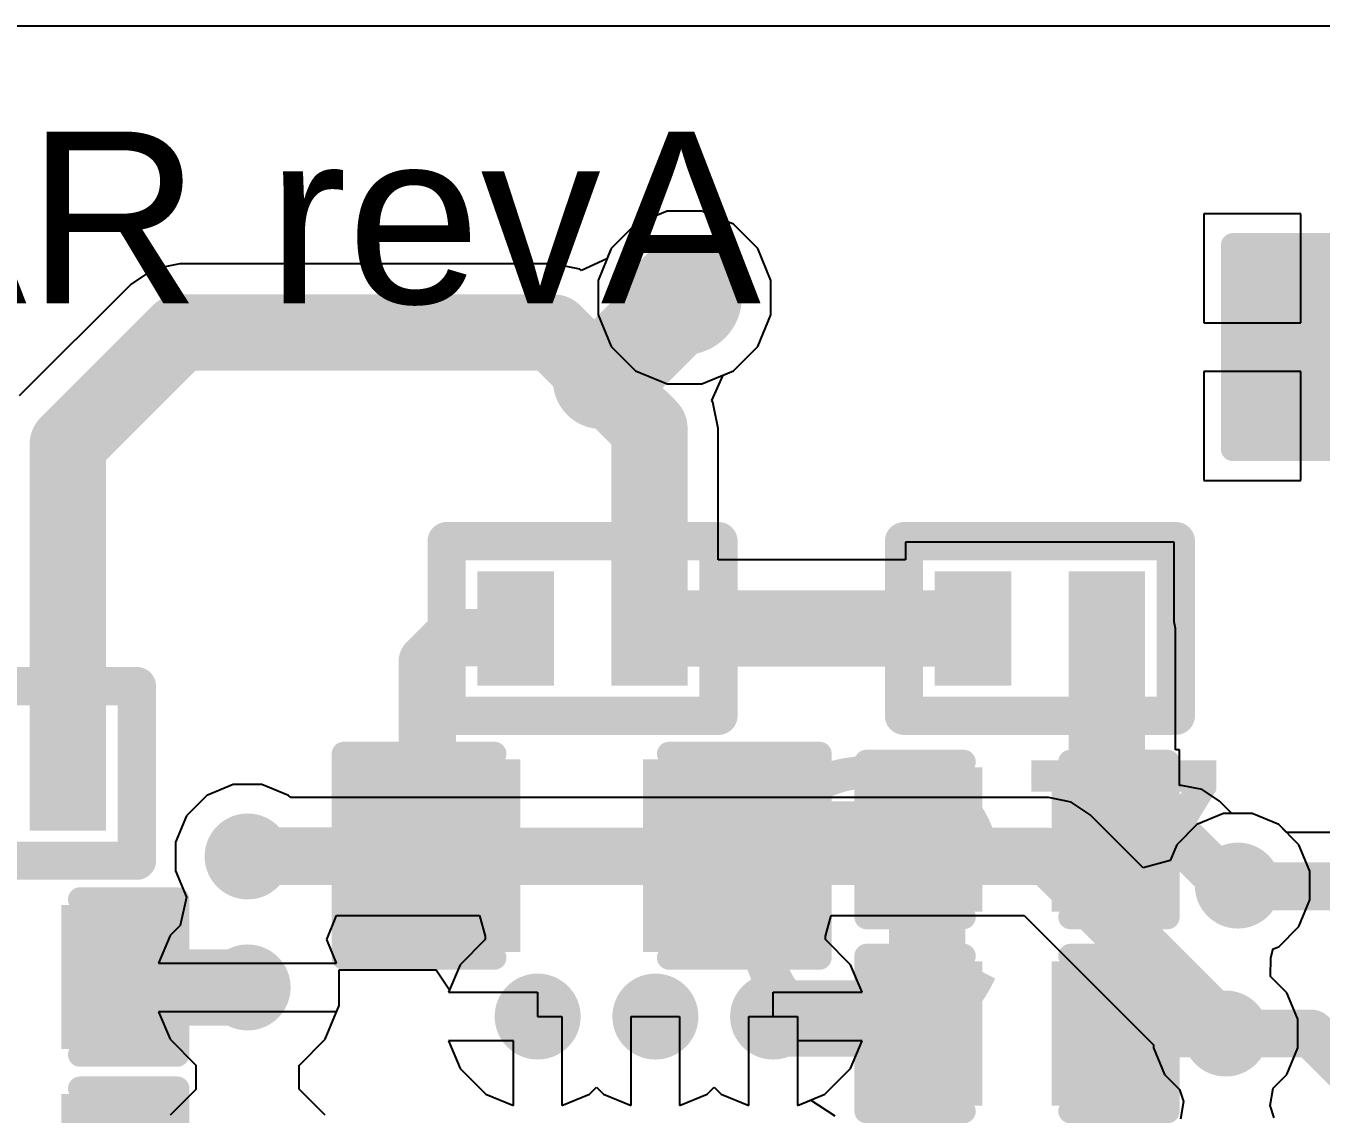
# Model space of a CAD drawing. Header units: millimetres. Extents: x -0.05 to 1.48, y -0.18 to 0.41.
# Drawn here: x 0.1861 to 0.4529, y 0.1727 to 0.397 of the extents above; entities that cross this region are included whole.
import ezdxf

# ---------------------------------------------------------------- set-up
doc = ezdxf.new("R2010")
doc.units = ezdxf.units.MM
doc.header["$MEASUREMENT"] = 0
for name, color, linetype in [('BottomLayer', 5, 'Continuous'), ('BottomSolder', 6, 'Continuous'), ('TopLayer', 1, 'Continuous'), ('TopOverlay', 2, 'Continuous'), ('TopPaste', 8, 'Continuous'), ('TopSolder', 216, 'Continuous'), ('ViaHoleLayer', 16, 'Continuous')]:
    doc.layers.add(name, color=color, linetype=linetype)
doc.styles.add('Arial', font='', dxfattribs={"height": 0.2})
doc.styles.get('Arial').set_extended_font_data('Arial')

# ---------------------------------------------------------------- blocks, each defined once
blk = doc.blocks.new('C___0402_10')
at = {"layer": 'TopLayer'}
for points in [[(-0.0275, -0.0125), (-0.0275, 0.0125), (-0.0095, 0.0125), (-0.0095, -0.0125)], [(0.0095, -0.0125), (0.0095, 0.0125), (0.0275, 0.0125), (0.0275, -0.0125)]]:
    blk.add_hatch(color=1, dxfattribs=at).paths.add_polyline_path(points)
at = {"layer": 'TopPaste'}
for points in [[(-0.0275, -0.0125), (-0.0275, 0.0125), (-0.0095, 0.0125), (-0.0095, -0.0125)], [(0.0095, -0.0125), (0.0095, 0.0125), (0.0275, 0.0125), (0.0275, -0.0125)]]:
    blk.add_hatch(color=8, dxfattribs=at).paths.add_polyline_path(points)
at = {"layer": 'TopSolder'}
for points in [[(-0.02986, -0.01486), (-0.02986, 0.01486), (-0.00714, 0.01486), (-0.00714, -0.01486)], [(0.00714, -0.01486), (0.00714, 0.01486), (0.02986, 0.01486), (0.02986, -0.01486)]]:
    blk.add_hatch(color=216, dxfattribs=at).paths.add_polyline_path(points)
at = {"layer": 'TopOverlay', "const_width": 0.005}
for points in [[(-0.031, 0.016), (-0.031, -0.016)], [(-0.011, 0.016), (-0.031, 0.016)], [(0.031, 0.016), (0.011, 0.016)], [(0.031, 0.016), (0.031, -0.016)], [(-0.011, -0.016), (-0.031, -0.016)], [(0.031, -0.016), (0.011, -0.016)]]:
    blk.add_lwpolyline(points, dxfattribs=at)
at = {"layer": 'TopOverlay', "const_width": 0.0025}
for points in [[(-0.03225, 0.016, 1), (-0.02975, 0.016, 1)], [(-0.03225, 0.016, 1), (-0.02975, 0.016, 1)], [(-0.01225, 0.016, 1), (-0.00975, 0.016, 1)], [(0.00975, 0.016, 1), (0.01225, 0.016, 1)], [(0.02975, 0.016, 1), (0.03225, 0.016, 1)], [(0.02975, 0.016, 1), (0.03225, 0.016, 1)], [(-0.03225, -0.016, 1), (-0.02975, -0.016, 1)], [(-0.03225, -0.016, 1), (-0.02975, -0.016, 1)], [(-0.01225, -0.016, 1), (-0.00975, -0.016, 1)], [(0.00975, -0.016, 1), (0.01225, -0.016, 1)], [(0.02975, -0.016, 1), (0.03225, -0.016, 1)], [(0.02975, -0.016, 1), (0.03225, -0.016, 1)]]:
    blk.add_lwpolyline(points, format="xyb", close=True, dxfattribs=at)
blk = doc.blocks.new('C___0402_11')
at = {"layer": 'TopLayer'}
for points in [[(-0.0275, -0.0125), (-0.0275, 0.0125), (-0.0095, 0.0125), (-0.0095, -0.0125)], [(0.0095, -0.0125), (0.0095, 0.0125), (0.0275, 0.0125), (0.0275, -0.0125)]]:
    blk.add_hatch(color=1, dxfattribs=at).paths.add_polyline_path(points)
at = {"layer": 'TopPaste'}
for points in [[(-0.0275, -0.0125), (-0.0275, 0.0125), (-0.0095, 0.0125), (-0.0095, -0.0125)], [(0.0095, -0.0125), (0.0095, 0.0125), (0.0275, 0.0125), (0.0275, -0.0125)]]:
    blk.add_hatch(color=8, dxfattribs=at).paths.add_polyline_path(points)
at = {"layer": 'TopSolder'}
for points in [[(-0.02986, -0.01486), (-0.02986, 0.01486), (-0.00714, 0.01486), (-0.00714, -0.01486)], [(0.00714, -0.01486), (0.00714, 0.01486), (0.02986, 0.01486), (0.02986, -0.01486)]]:
    blk.add_hatch(color=216, dxfattribs=at).paths.add_polyline_path(points)
at = {"layer": 'TopOverlay', "const_width": 0.005}
for points in [[(-0.031, 0.016), (-0.031, -0.016)], [(-0.011, 0.016), (-0.031, 0.016)], [(0.031, 0.016), (0.011, 0.016)], [(0.031, 0.016), (0.031, -0.016)], [(-0.011, -0.016), (-0.031, -0.016)], [(0.031, -0.016), (0.011, -0.016)]]:
    blk.add_lwpolyline(points, dxfattribs=at)
at = {"layer": 'TopOverlay', "const_width": 0.0025}
for points in [[(-0.03225, 0.016, 1), (-0.02975, 0.016, 1)], [(-0.03225, 0.016, 1), (-0.02975, 0.016, 1)], [(-0.01225, 0.016, 1), (-0.00975, 0.016, 1)], [(0.00975, 0.016, 1), (0.01225, 0.016, 1)], [(0.02975, 0.016, 1), (0.03225, 0.016, 1)], [(0.02975, 0.016, 1), (0.03225, 0.016, 1)], [(-0.03225, -0.016, 1), (-0.02975, -0.016, 1)], [(-0.03225, -0.016, 1), (-0.02975, -0.016, 1)], [(-0.01225, -0.016, 1), (-0.00975, -0.016, 1)], [(0.00975, -0.016, 1), (0.01225, -0.016, 1)], [(0.02975, -0.016, 1), (0.03225, -0.016, 1)], [(0.02975, -0.016, 1), (0.03225, -0.016, 1)]]:
    blk.add_lwpolyline(points, format="xyb", close=True, dxfattribs=at)
blk = doc.blocks.new('C___0402_12')
at = {"layer": 'TopLayer'}
for points in [[(-0.0275, -0.0125), (-0.0275, 0.0125), (-0.0095, 0.0125), (-0.0095, -0.0125)], [(0.0095, -0.0125), (0.0095, 0.0125), (0.0275, 0.0125), (0.0275, -0.0125)]]:
    blk.add_hatch(color=1, dxfattribs=at).paths.add_polyline_path(points)
at = {"layer": 'TopPaste'}
for points in [[(-0.0275, -0.0125), (-0.0275, 0.0125), (-0.0095, 0.0125), (-0.0095, -0.0125)], [(0.0095, -0.0125), (0.0095, 0.0125), (0.0275, 0.0125), (0.0275, -0.0125)]]:
    blk.add_hatch(color=8, dxfattribs=at).paths.add_polyline_path(points)
at = {"layer": 'TopSolder'}
for points in [[(-0.02986, -0.01486), (-0.02986, 0.01486), (-0.00714, 0.01486), (-0.00714, -0.01486)], [(0.00714, -0.01486), (0.00714, 0.01486), (0.02986, 0.01486), (0.02986, -0.01486)]]:
    blk.add_hatch(color=216, dxfattribs=at).paths.add_polyline_path(points)
at = {"layer": 'TopOverlay', "const_width": 0.005}
for points in [[(-0.031, 0.016), (-0.031, -0.016)], [(-0.011, 0.016), (-0.031, 0.016)], [(0.031, 0.016), (0.011, 0.016)], [(0.031, 0.016), (0.031, -0.016)], [(-0.011, -0.016), (-0.031, -0.016)], [(0.031, -0.016), (0.011, -0.016)]]:
    blk.add_lwpolyline(points, dxfattribs=at)
at = {"layer": 'TopOverlay', "const_width": 0.0025}
for points in [[(-0.03225, 0.016, 1), (-0.02975, 0.016, 1)], [(-0.03225, 0.016, 1), (-0.02975, 0.016, 1)], [(-0.01225, 0.016, 1), (-0.00975, 0.016, 1)], [(0.00975, 0.016, 1), (0.01225, 0.016, 1)], [(0.02975, 0.016, 1), (0.03225, 0.016, 1)], [(0.02975, 0.016, 1), (0.03225, 0.016, 1)], [(-0.03225, -0.016, 1), (-0.02975, -0.016, 1)], [(-0.03225, -0.016, 1), (-0.02975, -0.016, 1)], [(-0.01225, -0.016, 1), (-0.00975, -0.016, 1)], [(0.00975, -0.016, 1), (0.01225, -0.016, 1)], [(0.02975, -0.016, 1), (0.03225, -0.016, 1)], [(0.02975, -0.016, 1), (0.03225, -0.016, 1)]]:
    blk.add_lwpolyline(points, format="xyb", close=True, dxfattribs=at)
blk = doc.blocks.new('C___0402_13')
at = {"layer": 'TopLayer'}
for points in [[(-0.0275, -0.0125), (-0.0275, 0.0125), (-0.0095, 0.0125), (-0.0095, -0.0125)], [(0.0095, -0.0125), (0.0095, 0.0125), (0.0275, 0.0125), (0.0275, -0.0125)]]:
    blk.add_hatch(color=1, dxfattribs=at).paths.add_polyline_path(points)
at = {"layer": 'TopPaste'}
for points in [[(-0.0275, -0.0125), (-0.0275, 0.0125), (-0.0095, 0.0125), (-0.0095, -0.0125)], [(0.0095, -0.0125), (0.0095, 0.0125), (0.0275, 0.0125), (0.0275, -0.0125)]]:
    blk.add_hatch(color=8, dxfattribs=at).paths.add_polyline_path(points)
at = {"layer": 'TopSolder'}
for points in [[(-0.02986, -0.01486), (-0.02986, 0.01486), (-0.00714, 0.01486), (-0.00714, -0.01486)], [(0.00714, -0.01486), (0.00714, 0.01486), (0.02986, 0.01486), (0.02986, -0.01486)]]:
    blk.add_hatch(color=216, dxfattribs=at).paths.add_polyline_path(points)
at = {"layer": 'TopOverlay', "const_width": 0.005}
for points in [[(-0.011, 0.016), (-0.031, 0.016)], [(-0.031, 0.016), (-0.031, -0.016)], [(0.031, 0.016), (0.011, 0.016)], [(0.031, 0.016), (0.031, -0.016)], [(-0.011, -0.016), (-0.031, -0.016)], [(0.031, -0.016), (0.011, -0.016)]]:
    blk.add_lwpolyline(points, dxfattribs=at)
at = {"layer": 'TopOverlay', "const_width": 0.0025}
for points in [[(-0.03225, 0.016, 1), (-0.02975, 0.016, 1)], [(-0.03225, 0.016, 1), (-0.02975, 0.016, 1)], [(-0.01225, 0.016, 1), (-0.00975, 0.016, 1)], [(0.00975, 0.016, 1), (0.01225, 0.016, 1)], [(0.02975, 0.016, 1), (0.03225, 0.016, 1)], [(0.02975, 0.016, 1), (0.03225, 0.016, 1)], [(-0.03225, -0.016, 1), (-0.02975, -0.016, 1)], [(-0.03225, -0.016, 1), (-0.02975, -0.016, 1)], [(-0.01225, -0.016, 1), (-0.00975, -0.016, 1)], [(0.00975, -0.016, 1), (0.01225, -0.016, 1)], [(0.02975, -0.016, 1), (0.03225, -0.016, 1)], [(0.02975, -0.016, 1), (0.03225, -0.016, 1)]]:
    blk.add_lwpolyline(points, format="xyb", close=True, dxfattribs=at)
blk = doc.blocks.new('IND_0402_22')
at = {"layer": 'TopLayer'}
for points in [[(-0.02165, 0.01181), (-0.00591, 0.01181), (-0.00591, -0.01181), (-0.02165, -0.01181)], [(0.00591, 0.01181), (0.02165, 0.01181), (0.02165, -0.01181), (0.00591, -0.01181)]]:
    blk.add_hatch(color=1, dxfattribs=at).paths.add_polyline_path(points)
at = {"layer": 'TopPaste'}
for points in [[(-0.02165, 0.01181), (-0.00591, 0.01181), (-0.00591, -0.01181), (-0.02165, -0.01181)], [(0.00591, 0.01181), (0.02165, 0.01181), (0.02165, -0.01181), (0.00591, -0.01181)]]:
    blk.add_hatch(color=8, dxfattribs=at).paths.add_polyline_path(points)
at = {"layer": 'TopSolder'}
for points in [[(-0.02165, 0.01181), (-0.00591, 0.01181), (-0.00591, -0.01181), (-0.02165, -0.01181)], [(0.00591, 0.01181), (0.02165, 0.01181), (0.02165, -0.01181), (0.00591, -0.01181)]]:
    blk.add_hatch(color=216, dxfattribs=at).paths.add_polyline_path(points)
at = {"layer": 'TopOverlay', "const_width": 0.00787}
for points in [[(-0.028, -0.018), (-0.028, 0.018)], [(-0.028, 0.018), (-0.012, 0.018)], [(-0.012, 0.018), (0.028, 0.018)], [(0.028, -0.018), (0.028, 0.018)], [(-0.028, -0.018), (-0.012, -0.018)], [(-0.012, -0.018), (0.028, -0.018)]]:
    blk.add_lwpolyline(points, dxfattribs=at)
at = {"layer": 'TopOverlay', "const_width": 0.00394}
for points in [[(-0.02997, 0.018, 1), (-0.02603, 0.018, 1)], [(-0.02997, 0.018, 1), (-0.02603, 0.018, 1)], [(-0.01397, 0.018, 1), (-0.01003, 0.018, 1)], [(-0.01397, 0.018, 1), (-0.01003, 0.018, 1)], [(0.02603, 0.018, 1), (0.02997, 0.018, 1)], [(0.02603, 0.018, 1), (0.02997, 0.018, 1)], [(-0.02997, -0.018, 1), (-0.02603, -0.018, 1)], [(-0.02997, -0.018, 1), (-0.02603, -0.018, 1)], [(-0.01397, -0.018, 1), (-0.01003, -0.018, 1)], [(-0.01397, -0.018, 1), (-0.01003, -0.018, 1)], [(0.02603, -0.018, 1), (0.02997, -0.018, 1)], [(0.02603, -0.018, 1), (0.02997, -0.018, 1)]]:
    blk.add_lwpolyline(points, format="xyb", close=True, dxfattribs=at)
blk = doc.blocks.new('IND_0402_23')
at = {"layer": 'TopLayer'}
for points in [[(-0.02165, 0.01181), (-0.00591, 0.01181), (-0.00591, -0.01181), (-0.02165, -0.01181)], [(0.00591, 0.01181), (0.02165, 0.01181), (0.02165, -0.01181), (0.00591, -0.01181)]]:
    blk.add_hatch(color=1, dxfattribs=at).paths.add_polyline_path(points)
at = {"layer": 'TopPaste'}
for points in [[(-0.02165, 0.01181), (-0.00591, 0.01181), (-0.00591, -0.01181), (-0.02165, -0.01181)], [(0.00591, 0.01181), (0.02165, 0.01181), (0.02165, -0.01181), (0.00591, -0.01181)]]:
    blk.add_hatch(color=8, dxfattribs=at).paths.add_polyline_path(points)
at = {"layer": 'TopSolder'}
for points in [[(-0.02165, 0.01181), (-0.00591, 0.01181), (-0.00591, -0.01181), (-0.02165, -0.01181)], [(0.00591, 0.01181), (0.02165, 0.01181), (0.02165, -0.01181), (0.00591, -0.01181)]]:
    blk.add_hatch(color=216, dxfattribs=at).paths.add_polyline_path(points)
at = {"layer": 'TopOverlay', "const_width": 0.00787}
for points in [[(-0.012, 0.018), (-0.028, 0.018)], [(-0.028, 0.018), (-0.028, -0.018)], [(0.028, 0.018), (-0.012, 0.018)], [(0.028, 0.018), (0.028, -0.018)], [(-0.012, -0.018), (-0.028, -0.018)], [(0.028, -0.018), (-0.012, -0.018)]]:
    blk.add_lwpolyline(points, dxfattribs=at)
at = {"layer": 'TopOverlay', "const_width": 0.00394}
for points in [[(-0.02997, 0.018, 1), (-0.02603, 0.018, 1)], [(-0.02997, 0.018, 1), (-0.02603, 0.018, 1)], [(-0.01397, 0.018, 1), (-0.01003, 0.018, 1)], [(-0.01397, 0.018, 1), (-0.01003, 0.018, 1)], [(0.02603, 0.018, 1), (0.02997, 0.018, 1)], [(0.02603, 0.018, 1), (0.02997, 0.018, 1)], [(-0.02997, -0.018, 1), (-0.02603, -0.018, 1)], [(-0.02997, -0.018, 1), (-0.02603, -0.018, 1)], [(-0.01397, -0.018, 1), (-0.01003, -0.018, 1)], [(-0.01397, -0.018, 1), (-0.01003, -0.018, 1)], [(0.02603, -0.018, 1), (0.02997, -0.018, 1)], [(0.02603, -0.018, 1), (0.02997, -0.018, 1)]]:
    blk.add_lwpolyline(points, format="xyb", close=True, dxfattribs=at)
blk = doc.blocks.new('IND_0402_24')
at = {"layer": 'TopLayer'}
for points in [[(-0.02165, 0.01181), (-0.00591, 0.01181), (-0.00591, -0.01181), (-0.02165, -0.01181)], [(0.00591, 0.01181), (0.02165, 0.01181), (0.02165, -0.01181), (0.00591, -0.01181)]]:
    blk.add_hatch(color=1, dxfattribs=at).paths.add_polyline_path(points)
at = {"layer": 'TopPaste'}
for points in [[(-0.02165, 0.01181), (-0.00591, 0.01181), (-0.00591, -0.01181), (-0.02165, -0.01181)], [(0.00591, 0.01181), (0.02165, 0.01181), (0.02165, -0.01181), (0.00591, -0.01181)]]:
    blk.add_hatch(color=8, dxfattribs=at).paths.add_polyline_path(points)
at = {"layer": 'TopSolder'}
for points in [[(-0.02165, 0.01181), (-0.00591, 0.01181), (-0.00591, -0.01181), (-0.02165, -0.01181)], [(0.00591, 0.01181), (0.02165, 0.01181), (0.02165, -0.01181), (0.00591, -0.01181)]]:
    blk.add_hatch(color=216, dxfattribs=at).paths.add_polyline_path(points)
at = {"layer": 'TopOverlay', "const_width": 0.00787}
for points in [[(-0.012, 0.018), (-0.028, 0.018)], [(-0.028, 0.018), (-0.028, -0.018)], [(0.028, 0.018), (-0.012, 0.018)], [(0.028, 0.018), (0.028, -0.018)], [(-0.012, -0.018), (-0.028, -0.018)], [(0.028, -0.018), (-0.012, -0.018)]]:
    blk.add_lwpolyline(points, dxfattribs=at)
at = {"layer": 'TopOverlay', "const_width": 0.00394}
for points in [[(-0.02997, 0.018, 1), (-0.02603, 0.018, 1)], [(-0.02997, 0.018, 1), (-0.02603, 0.018, 1)], [(-0.01397, 0.018, 1), (-0.01003, 0.018, 1)], [(-0.01397, 0.018, 1), (-0.01003, 0.018, 1)], [(0.02603, 0.018, 1), (0.02997, 0.018, 1)], [(0.02603, 0.018, 1), (0.02997, 0.018, 1)], [(-0.02997, -0.018, 1), (-0.02603, -0.018, 1)], [(-0.02997, -0.018, 1), (-0.02603, -0.018, 1)], [(-0.01397, -0.018, 1), (-0.01003, -0.018, 1)], [(-0.01397, -0.018, 1), (-0.01003, -0.018, 1)], [(0.02603, -0.018, 1), (0.02997, -0.018, 1)], [(0.02603, -0.018, 1), (0.02997, -0.018, 1)]]:
    blk.add_lwpolyline(points, format="xyb", close=True, dxfattribs=at)
blk = doc.blocks.new('C___0603_28')
at = {"layer": 'TopLayer'}
for points in [[(-0.015, 0.0175), (-0.015, -0.0175), (-0.045, -0.0175), (-0.045, 0.0175)], [(0.045, 0.0175), (0.045, -0.0175), (0.015, -0.0175), (0.015, 0.0175)]]:
    blk.add_hatch(color=1, dxfattribs=at).paths.add_polyline_path(points)
at = {"layer": 'TopPaste'}
for points in [[(-0.015, 0.0175), (-0.015, -0.0175), (-0.045, -0.0175), (-0.045, 0.0175)], [(0.045, 0.0175), (0.045, -0.0175), (0.015, -0.0175), (0.015, 0.0175)]]:
    blk.add_hatch(color=8, dxfattribs=at).paths.add_polyline_path(points)
at = {"layer": 'TopSolder'}
for points in [[(-0.01264, 0.01986), (-0.01264, -0.01986), (-0.04736, -0.01986), (-0.04736, 0.01986)], [(0.04736, 0.01986), (0.04736, -0.01986), (0.01264, -0.01986), (0.01264, 0.01986)]]:
    blk.add_hatch(color=216, dxfattribs=at).paths.add_polyline_path(points)
at = {"layer": 'TopOverlay', "const_width": 0.005}
for points in [[(-0.018, 0.021), (-0.049, 0.021)], [(-0.049, 0.021), (-0.049, -0.021)], [(0.049, 0.021), (0.018, 0.021)], [(0.049, 0.021), (0.049, -0.021)], [(-0.018, -0.021), (-0.049, -0.021)], [(0.049, -0.021), (0.018, -0.021)]]:
    blk.add_lwpolyline(points, dxfattribs=at)
at = {"layer": 'TopOverlay', "const_width": 0.0025}
for points in [[(-0.05025, 0.021, 1), (-0.04775, 0.021, 1)], [(-0.05025, 0.021, 1), (-0.04775, 0.021, 1)], [(-0.01925, 0.021, 1), (-0.01675, 0.021, 1)], [(0.01675, 0.021, 1), (0.01925, 0.021, 1)], [(0.04775, 0.021, 1), (0.05025, 0.021, 1)], [(0.04775, 0.021, 1), (0.05025, 0.021, 1)], [(-0.05025, -0.021, 1), (-0.04775, -0.021, 1)], [(-0.05025, -0.021, 1), (-0.04775, -0.021, 1)], [(-0.01925, -0.021, 1), (-0.01675, -0.021, 1)], [(0.01675, -0.021, 1), (0.01925, -0.021, 1)], [(0.04775, -0.021, 1), (0.05025, -0.021, 1)], [(0.04775, -0.021, 1), (0.05025, -0.021, 1)]]:
    blk.add_lwpolyline(points, format="xyb", close=True, dxfattribs=at)
blk = doc.blocks.new('C___0603_29')
at = {"layer": 'TopLayer'}
for points in [[(-0.015, 0.0175), (-0.015, -0.0175), (-0.045, -0.0175), (-0.045, 0.0175)], [(0.045, 0.0175), (0.045, -0.0175), (0.015, -0.0175), (0.015, 0.0175)]]:
    blk.add_hatch(color=1, dxfattribs=at).paths.add_polyline_path(points)
at = {"layer": 'TopPaste'}
for points in [[(-0.015, 0.0175), (-0.015, -0.0175), (-0.045, -0.0175), (-0.045, 0.0175)], [(0.045, 0.0175), (0.045, -0.0175), (0.015, -0.0175), (0.015, 0.0175)]]:
    blk.add_hatch(color=8, dxfattribs=at).paths.add_polyline_path(points)
at = {"layer": 'TopSolder'}
for points in [[(-0.01264, 0.01986), (-0.01264, -0.01986), (-0.04736, -0.01986), (-0.04736, 0.01986)], [(0.04736, 0.01986), (0.04736, -0.01986), (0.01264, -0.01986), (0.01264, 0.01986)]]:
    blk.add_hatch(color=216, dxfattribs=at).paths.add_polyline_path(points)
at = {"layer": 'TopOverlay', "const_width": 0.005}
for points in [[(-0.049, -0.021), (-0.049, 0.021)], [(-0.049, 0.021), (-0.018, 0.021)], [(0.018, 0.021), (0.049, 0.021)], [(0.049, -0.021), (0.049, 0.021)], [(-0.049, -0.021), (-0.018, -0.021)], [(0.018, -0.021), (0.049, -0.021)]]:
    blk.add_lwpolyline(points, dxfattribs=at)
at = {"layer": 'TopOverlay', "const_width": 0.0025}
for points in [[(-0.05025, 0.021, 1), (-0.04775, 0.021, 1)], [(-0.05025, 0.021, 1), (-0.04775, 0.021, 1)], [(-0.01925, 0.021, 1), (-0.01675, 0.021, 1)], [(0.01675, 0.021, 1), (0.01925, 0.021, 1)], [(0.04775, 0.021, 1), (0.05025, 0.021, 1)], [(0.04775, 0.021, 1), (0.05025, 0.021, 1)], [(-0.05025, -0.021, 1), (-0.04775, -0.021, 1)], [(-0.05025, -0.021, 1), (-0.04775, -0.021, 1)], [(-0.01925, -0.021, 1), (-0.01675, -0.021, 1)], [(0.01675, -0.021, 1), (0.01925, -0.021, 1)], [(0.04775, -0.021, 1), (0.05025, -0.021, 1)], [(0.04775, -0.021, 1), (0.05025, -0.021, 1)]]:
    blk.add_lwpolyline(points, format="xyb", close=True, dxfattribs=at)

msp = doc.modelspace()

# ---------------------------------------------------------------- hatches: boundary and pattern name
at = {"layer": 'BottomLayer'}
h = msp.add_hatch(color=5, dxfattribs=at)
edge = h.paths.add_edge_path()
edge.add_arc((0.32179, 0.34101), 0.01181, 0, 360)
h = msp.add_hatch(color=5, dxfattribs=at)
edge = h.paths.add_edge_path()
edge.add_arc((0.23179, 0.22579), 0.00886, 0, 360)
h = msp.add_hatch(color=5, dxfattribs=at)
edge = h.paths.add_edge_path()
edge.add_arc((0.43579, 0.21979), 0.00886, 0, 360)
h = msp.add_hatch(color=5, dxfattribs=at)
edge = h.paths.add_edge_path()
edge.add_arc((0.23179, 0.19879), 0.00886, 0, 360)
h = msp.add_hatch(color=5, dxfattribs=at)
edge = h.paths.add_edge_path()
edge.add_arc((0.29154, 0.19279), 0.00886, 0, 360)
h = msp.add_hatch(color=5, dxfattribs=at)
edge = h.paths.add_edge_path()
edge.add_arc((0.31579, 0.19279), 0.00886, 0, 360)
h = msp.add_hatch(color=5, dxfattribs=at)
edge = h.paths.add_edge_path()
edge.add_arc((0.34004, 0.19279), 0.00886, 0, 360)
h = msp.add_hatch(color=5, dxfattribs=at)
edge = h.paths.add_edge_path()
edge.add_arc((0.43329, 0.18929), 0.00886, 0, 360)
at = {"layer": 'BottomSolder'}
h = msp.add_hatch(color=6, dxfattribs=at)
edge = h.paths.add_edge_path()
edge.add_arc((0.32179, 0.34101), 0.00591, 0, 360)
h = msp.add_hatch(color=6, dxfattribs=at)
edge = h.paths.add_edge_path()
edge.add_arc((0.23179, 0.22579), 0.00394, 0, 360)
h = msp.add_hatch(color=6, dxfattribs=at)
edge = h.paths.add_edge_path()
edge.add_arc((0.43579, 0.21979), 0.00394, 0, 360)
h = msp.add_hatch(color=6, dxfattribs=at)
edge = h.paths.add_edge_path()
edge.add_arc((0.23179, 0.19879), 0.00394, 0, 360)
h = msp.add_hatch(color=6, dxfattribs=at)
edge = h.paths.add_edge_path()
edge.add_arc((0.29154, 0.19279), 0.00394, 0, 360)
h = msp.add_hatch(color=6, dxfattribs=at)
edge = h.paths.add_edge_path()
edge.add_arc((0.31579, 0.19279), 0.00394, 0, 360)
h = msp.add_hatch(color=6, dxfattribs=at)
edge = h.paths.add_edge_path()
edge.add_arc((0.34004, 0.19279), 0.00394, 0, 360)
h = msp.add_hatch(color=6, dxfattribs=at)
edge = h.paths.add_edge_path()
edge.add_arc((0.43329, 0.18929), 0.00394, 0, 360)
at = {"layer": 'TopLayer'}
h = msp.add_hatch(color=1, dxfattribs=at)
edge = h.paths.add_edge_path()
edge.add_arc((0.32179, 0.34101), 0.01181, 0, 360)
h = msp.add_hatch(color=1, dxfattribs=at)
edge = h.paths.add_edge_path()
edge.add_arc((0.23179, 0.22579), 0.00886, 0, 360)
h = msp.add_hatch(color=1, dxfattribs=at)
edge = h.paths.add_edge_path()
edge.add_arc((0.43579, 0.21979), 0.00886, 0, 360)
h = msp.add_hatch(color=1, dxfattribs=at)
edge = h.paths.add_edge_path()
edge.add_arc((0.23179, 0.19879), 0.00886, 0, 360)
h = msp.add_hatch(color=1, dxfattribs=at)
edge = h.paths.add_edge_path()
edge.add_arc((0.29154, 0.19279), 0.00886, 0, 360)
h = msp.add_hatch(color=1, dxfattribs=at)
edge = h.paths.add_edge_path()
edge.add_arc((0.31579, 0.19279), 0.00886, 0, 360)
h = msp.add_hatch(color=1, dxfattribs=at)
edge = h.paths.add_edge_path()
edge.add_arc((0.34004, 0.19279), 0.00886, 0, 360)
h = msp.add_hatch(color=1, dxfattribs=at)
edge = h.paths.add_edge_path()
edge.add_arc((0.43329, 0.18929), 0.00886, 0, 360)
at = {"layer": 'TopSolder'}
h = msp.add_hatch(color=216, dxfattribs=at)
edge = h.paths.add_edge_path()
edge.add_arc((0.32179, 0.34101), 0.00591, 0, 360)
h = msp.add_hatch(color=216, dxfattribs=at)
edge = h.paths.add_edge_path()
edge.add_arc((0.23179, 0.22579), 0.00394, 0, 360)
h = msp.add_hatch(color=216, dxfattribs=at)
edge = h.paths.add_edge_path()
edge.add_arc((0.43579, 0.21979), 0.00394, 0, 360)
h = msp.add_hatch(color=216, dxfattribs=at)
edge = h.paths.add_edge_path()
edge.add_arc((0.23179, 0.19879), 0.00394, 0, 360)
h = msp.add_hatch(color=216, dxfattribs=at)
edge = h.paths.add_edge_path()
edge.add_arc((0.29154, 0.19279), 0.00394, 0, 360)
h = msp.add_hatch(color=216, dxfattribs=at)
edge = h.paths.add_edge_path()
edge.add_arc((0.31579, 0.19279), 0.00394, 0, 360)
h = msp.add_hatch(color=216, dxfattribs=at)
edge = h.paths.add_edge_path()
edge.add_arc((0.34004, 0.19279), 0.00394, 0, 360)
h = msp.add_hatch(color=216, dxfattribs=at)
edge = h.paths.add_edge_path()
edge.add_arc((0.43329, 0.18929), 0.00394, 0, 360)
at = {"layer": 'ViaHoleLayer'}
h = msp.add_hatch(color=16, dxfattribs=at)
edge = h.paths.add_edge_path()
edge.add_arc((0.32179, 0.34101), 0.00591, 0, 360)
h = msp.add_hatch(color=16, dxfattribs=at)
edge = h.paths.add_edge_path()
edge.add_arc((0.23179, 0.22579), 0.00394, 0, 360)
h = msp.add_hatch(color=16, dxfattribs=at)
edge = h.paths.add_edge_path()
edge.add_arc((0.43579, 0.21979), 0.00394, 0, 360)
h = msp.add_hatch(color=16, dxfattribs=at)
edge = h.paths.add_edge_path()
edge.add_arc((0.23179, 0.19879), 0.00394, 0, 360)
h = msp.add_hatch(color=16, dxfattribs=at)
edge = h.paths.add_edge_path()
edge.add_arc((0.29154, 0.19279), 0.00394, 0, 360)
h = msp.add_hatch(color=16, dxfattribs=at)
edge = h.paths.add_edge_path()
edge.add_arc((0.31579, 0.19279), 0.00394, 0, 360)
h = msp.add_hatch(color=16, dxfattribs=at)
edge = h.paths.add_edge_path()
edge.add_arc((0.34004, 0.19279), 0.00394, 0, 360)
h = msp.add_hatch(color=16, dxfattribs=at)
edge = h.paths.add_edge_path()
edge.add_arc((0.43329, 0.18929), 0.00394, 0, 360)

# ---------------------------------------------------------------- linework, layer by layer
at = {"layer": 'BottomLayer'}
for p, q in [((-0.043, 0.397), (1.283, 0.397)), ((0.31824, 0.35882), (0.3117, 0.35611)), ((0.32533, 0.35882), (0.31824, 0.35882)), ((0.33188, 0.35611), (0.32533, 0.35882)), ((0.3117, 0.35611), (0.30669, 0.3511)), ((0.33689, 0.3511), (0.33188, 0.35611)), ((0.30669, 0.3511), (0.30398, 0.34455)), ((0.3396, 0.34455), (0.33689, 0.3511)), ((0.30398, 0.34455), (0.30398, 0.33746)), ((0.3396, 0.33746), (0.3396, 0.34455)), ((0.30398, 0.33746), (0.30669, 0.33092)), ((0.33689, 0.33092), (0.3396, 0.33746)), ((0.30669, 0.33092), (0.3117, 0.32591)), ((0.33188, 0.32591), (0.33689, 0.33092)), ((0.3117, 0.32591), (0.31824, 0.3232)), ((0.32533, 0.3232), (0.33188, 0.32591)), ((0.31824, 0.3232), (0.32533, 0.3232)), ((0.22883, 0.24064), (0.22337, 0.23838)), ((0.23474, 0.24064), (0.22883, 0.24064)), ((0.2402, 0.23838), (0.23474, 0.24064)), ((0.22337, 0.23838), (0.21919, 0.2342)), ((0.24066, 0.23793), (0.2402, 0.23838)), ((0.39679, 0.23793), (0.24066, 0.23793)), ((0.40143, 0.237), (0.39679, 0.23793)), ((0.39679, 0.23793), (0.39679, 0.23793)), ((0.40537, 0.23437), (0.40143, 0.237)), ((0.21919, 0.2342), (0.21693, 0.22874)), ((0.41631, 0.22343), (0.40537, 0.23437)), ((0.42737, 0.23238), (0.42319, 0.2282)), ((0.43283, 0.23464), (0.42737, 0.23238)), ((0.43874, 0.23464), (0.43283, 0.23464)), ((0.4442, 0.23238), (0.43874, 0.23464)), ((0.44582, 0.23076), (0.4442, 0.23238)), ((0.4606, 0.23076), (0.44582, 0.23076)), ((0.21693, 0.22874), (0.21693, 0.22283)), ((0.42319, 0.2282), (0.42185, 0.22496)), ((0.42185, 0.22496), (0.41631, 0.22343)), ((0.21693, 0.22283), (0.21919, 0.21737)), ((0.21919, 0.21737), (0.21791, 0.21158)), ((0.24811, 0.20865), (0.25013, 0.21365)), ((0.25013, 0.21365), (0.27956, 0.21365)), ((0.27956, 0.21365), (0.2807, 0.20934)), ((0.35087, 0.20934), (0.35202, 0.21365)), ((0.35202, 0.21365), (0.39176, 0.21365)), ((0.39176, 0.21365), (0.41843, 0.18698)), ((0.21791, 0.21158), (0.2158, 0.20947)), ((0.2158, 0.20947), (0.21345, 0.20379)), ((0.25013, 0.20379), (0.24811, 0.20865)), ((0.28073, 0.20865), (0.27555, 0.20347)), ((0.2807, 0.20934), (0.28073, 0.20865)), ((0.35084, 0.20865), (0.35087, 0.20934)), ((0.35602, 0.20347), (0.35084, 0.20865)), ((0.21345, 0.20379), (0.25013, 0.20379)), ((0.27555, 0.20347), (0.2732, 0.19779)), ((0.35838, 0.19779), (0.35602, 0.20347)), ((0.2732, 0.19779), (0.29154, 0.19779)), ((0.29154, 0.19779), (0.29154, 0.19279)), ((0.34004, 0.19279), (0.34004, 0.19779)), ((0.34004, 0.19779), (0.35838, 0.19779)), ((0.25013, 0.19379), (0.21345, 0.19379)), ((0.21345, 0.19379), (0.2158, 0.1881)), ((0.24777, 0.1881), (0.25013, 0.19379)), ((0.29154, 0.19279), (0.29654, 0.19279)), ((0.29654, 0.19279), (0.29654, 0.17445)), ((0.31079, 0.17445), (0.31079, 0.19279)), ((0.31079, 0.19279), (0.32079, 0.19279)), ((0.32079, 0.19279), (0.32079, 0.17445)), ((0.33504, 0.17445), (0.33504, 0.19279)), ((0.33504, 0.19279), (0.34004, 0.19279)), ((0.2158, 0.1881), (0.2211, 0.1828)), ((0.24247, 0.1828), (0.24777, 0.1881)), ((0.28654, 0.18779), (0.2732, 0.18779)), ((0.2732, 0.18779), (0.27555, 0.1821)), ((0.28654, 0.17445), (0.28654, 0.18779)), ((0.35838, 0.18779), (0.34504, 0.18779)), ((0.34504, 0.18779), (0.34504, 0.17445)), ((0.35602, 0.1821), (0.35838, 0.18779)), ((0.41843, 0.18698), (0.41843, 0.18633)), ((0.41843, 0.18633), (0.42069, 0.18087)), ((0.2211, 0.1828), (0.22113, 0.18279)), ((0.22113, 0.18279), (0.22113, 0.17779)), ((0.24244, 0.18279), (0.24247, 0.1828)), ((0.24244, 0.17779), (0.24244, 0.18279)), ((0.27555, 0.1821), (0.28085, 0.1768)), ((0.35072, 0.1768), (0.35602, 0.1821)), ((0.42069, 0.18087), (0.42379, 0.17777)), ((0.2211, 0.17777), (0.2158, 0.17247)), ((0.22113, 0.17779), (0.2211, 0.17777)), ((0.24247, 0.17777), (0.24244, 0.17779)), ((0.24777, 0.17247), (0.24247, 0.17777)), ((0.28085, 0.1768), (0.28654, 0.17445)), ((0.29654, 0.17445), (0.30222, 0.1768)), ((0.30222, 0.1768), (0.30366, 0.17824)), ((0.30366, 0.17824), (0.3051, 0.1768)), ((0.3051, 0.1768), (0.31079, 0.17445)), ((0.32079, 0.17445), (0.32647, 0.1768)), ((0.32647, 0.1768), (0.32791, 0.17824)), ((0.32791, 0.17824), (0.32935, 0.1768)), ((0.32935, 0.1768), (0.33504, 0.17445)), ((0.34504, 0.17445), (0.35072, 0.1768)), ((0.42379, 0.17777), (0.42462, 0.17526)), ((0.42462, 0.17526), (0.424, 0.17164))]:
    msp.add_line(p, q, dxfattribs=at)
for points, const_width in [([(0.23179, 0.22579), (0.39679, 0.22579)], 0.01181), ([(0.39679, 0.22579), (0.43329, 0.18929)], 0.01181), ([(0.43428, 0.22129), (0.43579, 0.21979)], 0.00984), ([(0.43779, 0.22127), (0.43779, 0.22179)], 0.00984), ([(0.43779, 0.22127), (0.43942, 0.21963)], 0.00984), ([(0.43942, 0.21963), (0.47836, 0.21963)], 0.00984), ([(0.43529, 0.18929), (0.45096, 0.18929)], 0.00984), ([(0.45096, 0.18929), (0.46015, 0.1801)], 0.00984)]:
    msp.add_lwpolyline(points, dxfattribs=dict(at, const_width=const_width))
for points, const_width in [([(0.22883, 0.22579, 1), (0.23474, 0.22579, 1)], 0.00591), ([(0.39383, 0.22579, 1), (0.39974, 0.22579, 1)], 0.00591), ([(0.39383, 0.22579, 1), (0.39974, 0.22579, 1)], 0.00591), ([(0.43182, 0.22129, 1), (0.43674, 0.22129, 1)], 0.00492), ([(0.43333, 0.21979, 1), (0.43825, 0.21979, 1)], 0.00492), ([(0.43533, 0.22179, 1), (0.44025, 0.22179, 1)], 0.00492), ([(0.43533, 0.22127, 1), (0.44025, 0.22127, 1)], 0.00492), ([(0.43533, 0.22127, 1), (0.44025, 0.22127, 1)], 0.00492), ([(0.43696, 0.21963, 1), (0.44188, 0.21963, 1)], 0.00492), ([(0.43696, 0.21963, 1), (0.44188, 0.21963, 1)], 0.00492), ([(0.43033, 0.18929, 1), (0.43624, 0.18929, 1)], 0.00591), ([(0.43283, 0.18929, 1), (0.43775, 0.18929, 1)], 0.00492), ([(0.4485, 0.18929, 1), (0.45342, 0.18929, 1)], 0.00492), ([(0.4485, 0.18929, 1), (0.45342, 0.18929, 1)], 0.00492)]:
    msp.add_lwpolyline(points, format="xyb", close=True, dxfattribs=dict(at, const_width=const_width))
at = {"layer": 'TopLayer'}
for p, q in [((-0.043, 0.397), (1.283, 0.397)), ((0.31824, 0.35882), (0.3117, 0.35611)), ((0.32533, 0.35882), (0.31824, 0.35882)), ((0.33188, 0.35611), (0.32533, 0.35882)), ((0.44879, 0.35829), (0.42879, 0.35829)), ((0.42879, 0.35829), (0.42879, 0.33579)), ((0.44879, 0.33579), (0.44879, 0.35829)), ((0.3117, 0.35611), (0.30669, 0.3511)), ((0.33689, 0.3511), (0.33188, 0.35611)), ((0.30669, 0.3511), (0.3058, 0.34896)), ((0.3396, 0.34455), (0.33689, 0.3511)), ((0.21779, 0.34793), (0.21237, 0.34686)), ((0.29479, 0.34793), (0.21779, 0.34793)), ((0.3002, 0.34686), (0.29479, 0.34793)), ((0.3058, 0.34896), (0.30057, 0.34661)), ((0.21237, 0.34686), (0.20778, 0.34379)), ((0.30057, 0.34661), (0.3002, 0.34686)), ((0.3396, 0.33746), (0.3396, 0.34455)), ((0.20778, 0.34379), (0.18475, 0.32076)), ((0.33689, 0.33092), (0.3396, 0.33746)), ((0.42879, 0.33579), (0.44879, 0.33579)), ((0.33188, 0.32591), (0.33689, 0.33092)), ((0.32974, 0.32502), (0.33188, 0.32591)), ((0.44879, 0.32579), (0.42879, 0.32579)), ((0.42879, 0.32579), (0.42879, 0.30329)), ((0.44879, 0.30329), (0.44879, 0.32579)), ((0.32739, 0.31979), (0.32974, 0.32502)), ((0.32764, 0.31942), (0.32739, 0.31979)), ((0.32871, 0.31401), (0.32764, 0.31942)), ((0.32871, 0.28693), (0.32871, 0.31401)), ((0.42879, 0.30329), (0.44879, 0.30329)), ((0.42266, 0.2906), (0.36735, 0.2906)), ((0.36735, 0.2906), (0.36735, 0.28693)), ((0.42266, 0.27415), (0.42266, 0.2906)), ((0.36735, 0.28693), (0.32871, 0.28693)), ((0.42293, 0.27279), (0.42266, 0.27415)), ((0.42293, 0.24779), (0.42293, 0.27279)), ((0.42379, 0.24779), (0.42293, 0.24779)), ((0.42379, 0.24042), (0.42379, 0.24779)), ((0.42416, 0.24042), (0.42379, 0.24042)), ((0.42842, 0.23957), (0.42416, 0.24042)), ((0.43203, 0.23716), (0.42842, 0.23957)), ((0.43455, 0.23464), (0.43203, 0.23716)), ((0.43874, 0.23464), (0.43455, 0.23464)), ((0.4442, 0.23238), (0.43874, 0.23464)), ((0.44838, 0.2282), (0.4442, 0.23238)), ((0.45064, 0.22274), (0.44838, 0.2282)), ((0.45064, 0.21683), (0.45064, 0.22274)), ((0.44838, 0.21137), (0.45064, 0.21683)), ((0.4442, 0.20719), (0.44838, 0.21137)), ((0.44256, 0.2049), (0.44308, 0.20672)), ((0.44308, 0.20672), (0.4442, 0.20719)), ((0.44251, 0.20108), (0.44256, 0.2049)), ((0.25064, 0.19504), (0.25064, 0.20244)), ((0.25064, 0.20244), (0.27062, 0.20244)), ((0.27062, 0.20244), (0.2734, 0.19829)), ((0.44588, 0.1977), (0.44251, 0.20108)), ((0.2734, 0.19829), (0.2732, 0.19779)), ((0.2732, 0.19779), (0.29154, 0.19779)), ((0.29154, 0.19779), (0.29154, 0.19279)), ((0.44814, 0.19224), (0.44588, 0.1977)), ((0.24777, 0.1881), (0.25064, 0.19504)), ((0.29154, 0.19279), (0.29654, 0.19279)), ((0.29654, 0.19279), (0.29654, 0.17445)), ((0.31079, 0.17445), (0.31079, 0.19279)), ((0.31079, 0.19279), (0.32079, 0.19279)), ((0.32079, 0.19279), (0.32079, 0.17445)), ((0.33504, 0.17445), (0.33504, 0.19279)), ((0.33504, 0.19279), (0.34504, 0.19279)), ((0.34504, 0.19279), (0.34504, 0.17445)), ((0.44814, 0.18633), (0.44814, 0.19224)), ((0.24247, 0.1828), (0.24777, 0.1881)), ((0.28654, 0.18779), (0.2732, 0.18779)), ((0.2732, 0.18779), (0.27555, 0.1821)), ((0.28654, 0.17445), (0.28654, 0.18779)), ((0.44588, 0.18087), (0.44814, 0.18633)), ((0.24244, 0.18279), (0.24247, 0.1828)), ((0.24244, 0.17779), (0.24244, 0.18279)), ((0.27555, 0.1821), (0.28085, 0.1768)), ((0.44308, 0.17806), (0.44588, 0.18087)), ((0.24247, 0.17777), (0.24244, 0.17779)), ((0.24777, 0.17247), (0.24247, 0.17777)), ((0.28085, 0.1768), (0.28654, 0.17445)), ((0.29654, 0.17445), (0.30222, 0.1768)), ((0.30222, 0.1768), (0.30366, 0.17824)), ((0.30366, 0.17824), (0.3051, 0.1768)), ((0.3051, 0.1768), (0.31079, 0.17445)), ((0.32079, 0.17445), (0.32647, 0.1768)), ((0.32647, 0.1768), (0.32791, 0.17824)), ((0.32791, 0.17824), (0.32935, 0.1768)), ((0.32935, 0.1768), (0.33504, 0.17445)), ((0.44245, 0.17444), (0.44308, 0.17806)), ((0.34504, 0.17445), (0.34779, 0.17558)), ((0.34779, 0.17558), (0.35279, 0.17233)), ((0.44328, 0.17193), (0.44245, 0.17444))]:
    msp.add_line(p, q, dxfattribs=at)
for points, const_width in [([(0.30468, 0.3239), (0.32179, 0.34101)], 0.02), ([(0.19475, 0.31075), (0.21779, 0.33379)], 0.01575), ([(0.21779, 0.33379), (0.29479, 0.33379)], 0.01575), ([(0.29479, 0.33379), (0.30468, 0.3239)], 0.01575), ([(0.30468, 0.3239), (0.31457, 0.31401)], 0.01575), ([(0.31457, 0.27279), (0.31457, 0.31401)], 0.01575), ([(0.19475, 0.24291), (0.19475, 0.31075)], 0.01575), ([(0.31457, 0.27279), (0.38123, 0.27279)], 0.01575), ([(0.40879, 0.22929), (0.40879, 0.27279)], 0.01575), ([(0.2851, 0.27087), (0.28701, 0.27279)], 0.01181), ([(0.26879, 0.26587), (0.27379, 0.27087)], 0.01181), ([(0.27379, 0.27087), (0.2851, 0.27087)], 0.01181), ([(0.26879, 0.24095), (0.26879, 0.26587)], 0.01181), ([(0.33061, 0.22929), (0.37179, 0.22929)], 0.01575), ([(0.40879, 0.22579), (0.40879, 0.22929)], 0.00984), ([(0.40879, 0.22929), (0.42416, 0.22929)], 0.00984), ([(0.42416, 0.22929), (0.43366, 0.21979)], 0.00984), ([(0.23179, 0.22587), (0.27061, 0.22587)], 0.01181), ([(0.40879, 0.22579), (0.41287, 0.22171)], 0.00984), ([(0.37179, 0.19128), (0.37179, 0.21929)], 0.01575), ([(0.43366, 0.21979), (0.43579, 0.21979)], 0.00984), ([(0.20486, 0.19879), (0.23179, 0.19879)], 0.01575), ([(0.31579, 0.19279), (0.31616, 0.19241)], 0.01575), ([(0.34004, 0.19279), (0.34041, 0.19241)], 0.01575), ([(0.34041, 0.19241), (0.37066, 0.19241)], 0.01575), ([(0.37066, 0.19241), (0.37179, 0.19128)], 0.01575), ([(0.37179, 0.18929), (0.37179, 0.19128)], 0.01575), ([(0.37179, 0.15079), (0.37179, 0.18929)], 0.01575), ([(0.40879, 0.18929), (0.43329, 0.18929)], 0.00984), ([(0.43329, 0.18929), (0.43529, 0.18929)], 0.00984)]:
    msp.add_lwpolyline(points, dxfattribs=dict(at, const_width=const_width))
for points, const_width in [([(0.31679, 0.34101, 1), (0.32679, 0.34101, 1)], 0.01), ([(0.21385, 0.33379, 1), (0.22172, 0.33379, 1)], 0.00787), ([(0.21385, 0.33379, 1), (0.22172, 0.33379, 1)], 0.00787), ([(0.29085, 0.33379, 1), (0.29872, 0.33379, 1)], 0.00787), ([(0.29085, 0.33379, 1), (0.29872, 0.33379, 1)], 0.00787), ([(0.29968, 0.3239, 1), (0.30968, 0.3239, 1)], 0.01), ([(0.30074, 0.3239, 1), (0.30861, 0.3239, 1)], 0.00787), ([(0.30074, 0.3239, 1), (0.30861, 0.3239, 1)], 0.00787), ([(0.31063, 0.31401, 1), (0.3185, 0.31401, 1)], 0.00787), ([(0.31063, 0.31401, 1), (0.3185, 0.31401, 1)], 0.00787), ([(0.19082, 0.31075, 1), (0.19869, 0.31075, 1)], 0.00787), ([(0.19082, 0.31075, 1), (0.19869, 0.31075, 1)], 0.00787), ([(0.31063, 0.27279, 1), (0.3185, 0.27279, 1)], 0.00787), ([(0.31063, 0.27279, 1), (0.3185, 0.27279, 1)], 0.00787), ([(0.37729, 0.27279, 1), (0.38516, 0.27279, 1)], 0.00787), ([(0.40485, 0.27279, 1), (0.41272, 0.27279, 1)], 0.00787), ([(0.28405, 0.27279, 1), (0.28996, 0.27279, 1)], 0.00591), ([(0.27084, 0.27087, 1), (0.27675, 0.27087, 1)], 0.00591), ([(0.27084, 0.27087, 1), (0.27675, 0.27087, 1)], 0.00591), ([(0.28214, 0.27087, 1), (0.28805, 0.27087, 1)], 0.00591), ([(0.28214, 0.27087, 1), (0.28805, 0.27087, 1)], 0.00591), ([(0.26583, 0.26587, 1), (0.27174, 0.26587, 1)], 0.00591), ([(0.26583, 0.26587, 1), (0.27174, 0.26587, 1)], 0.00591), ([(0.19082, 0.24291, 1), (0.19869, 0.24291, 1)], 0.00787), ([(0.26583, 0.24095, 1), (0.27174, 0.24095, 1)], 0.00591), ([(0.32668, 0.22929, 1), (0.33455, 0.22929, 1)], 0.00787), ([(0.36785, 0.22929, 1), (0.37572, 0.22929, 1)], 0.00787), ([(0.40485, 0.22929, 1), (0.41272, 0.22929, 1)], 0.00787), ([(0.40633, 0.22929, 1), (0.41125, 0.22929, 1)], 0.00492), ([(0.40633, 0.22929, 1), (0.41125, 0.22929, 1)], 0.00492), ([(0.4217, 0.22929, 1), (0.42662, 0.22929, 1)], 0.00492), ([(0.4217, 0.22929, 1), (0.42662, 0.22929, 1)], 0.00492), ([(0.22883, 0.22587, 1), (0.23474, 0.22587, 1)], 0.00591), ([(0.26766, 0.22587, 1), (0.27357, 0.22587, 1)], 0.00591), ([(0.40633, 0.22579, 1), (0.41125, 0.22579, 1)], 0.00492), ([(0.40633, 0.22579, 1), (0.41125, 0.22579, 1)], 0.00492), ([(0.36785, 0.21929, 1), (0.37572, 0.21929, 1)], 0.00787), ([(0.4104, 0.22171, 1), (0.41533, 0.22171, 1)], 0.00492), ([(0.4312, 0.21979, 1), (0.43612, 0.21979, 1)], 0.00492), ([(0.4312, 0.21979, 1), (0.43612, 0.21979, 1)], 0.00492), ([(0.43333, 0.21979, 1), (0.43825, 0.21979, 1)], 0.00492), ([(0.20092, 0.19879, 1), (0.2088, 0.19879, 1)], 0.00787), ([(0.22785, 0.19879, 1), (0.23572, 0.19879, 1)], 0.00787), ([(0.31185, 0.19279, 1), (0.31972, 0.19279, 1)], 0.00787), ([(0.31223, 0.19241, 1), (0.3201, 0.19241, 1)], 0.00787), ([(0.3361, 0.19279, 1), (0.34397, 0.19279, 1)], 0.00787), ([(0.33648, 0.19241, 1), (0.34435, 0.19241, 1)], 0.00787), ([(0.33648, 0.19241, 1), (0.34435, 0.19241, 1)], 0.00787), ([(0.36672, 0.19241, 1), (0.3746, 0.19241, 1)], 0.00787), ([(0.36672, 0.19241, 1), (0.3746, 0.19241, 1)], 0.00787), ([(0.36785, 0.19128, 1), (0.37572, 0.19128, 1)], 0.00787), ([(0.36785, 0.19128, 1), (0.37572, 0.19128, 1)], 0.00787), ([(0.36785, 0.19128, 1), (0.37572, 0.19128, 1)], 0.00787), ([(0.36785, 0.18929, 1), (0.37572, 0.18929, 1)], 0.00787), ([(0.36785, 0.18929, 1), (0.37572, 0.18929, 1)], 0.00787), ([(0.40633, 0.18929, 1), (0.41125, 0.18929, 1)], 0.00492), ([(0.43083, 0.18929, 1), (0.43575, 0.18929, 1)], 0.00492), ([(0.43083, 0.18929, 1), (0.43575, 0.18929, 1)], 0.00492), ([(0.43283, 0.18929, 1), (0.43775, 0.18929, 1)], 0.00492)]:
    msp.add_lwpolyline(points, format="xyb", close=True, dxfattribs=dict(at, const_width=const_width))

# ---------------------------------------------------------------- block references
at = {"rotation": 180}
for name, p in [('C___0603_28', (0.48379, 0.33079)), ('IND_0402_24', (0.39501, 0.27279)), ('IND_0402_23', (0.18098, 0.24291)), ('C___0402_13', (0.39029, 0.22929)), ('C___0402_12', (0.18628, 0.20094)), ('C___0402_10', (0.39029, 0.18929)), ('C___0402_11', (0.18628, 0.16194))]:
    msp.add_blockref(name, p, dxfattribs=at)
for name, p in [('IND_0402_22', (0.30079, 0.27279)), ('C___0603_29', (0.30061, 0.22594))]:
    msp.add_blockref(name, p)

# ---------------------------------------------------------------- texts
at = {"layer": 'TopOverlay', "style": 'Arial'}
for s, height, p in [('RADAR revA', 0.035433, (0.04879, 0.33979)), ('C7', 0.06, (0.32845, 0.18564))]:
    msp.add_text(s, height=height, dxfattribs=at).set_placement(p)

doc.saveas('drawing.dxf')
